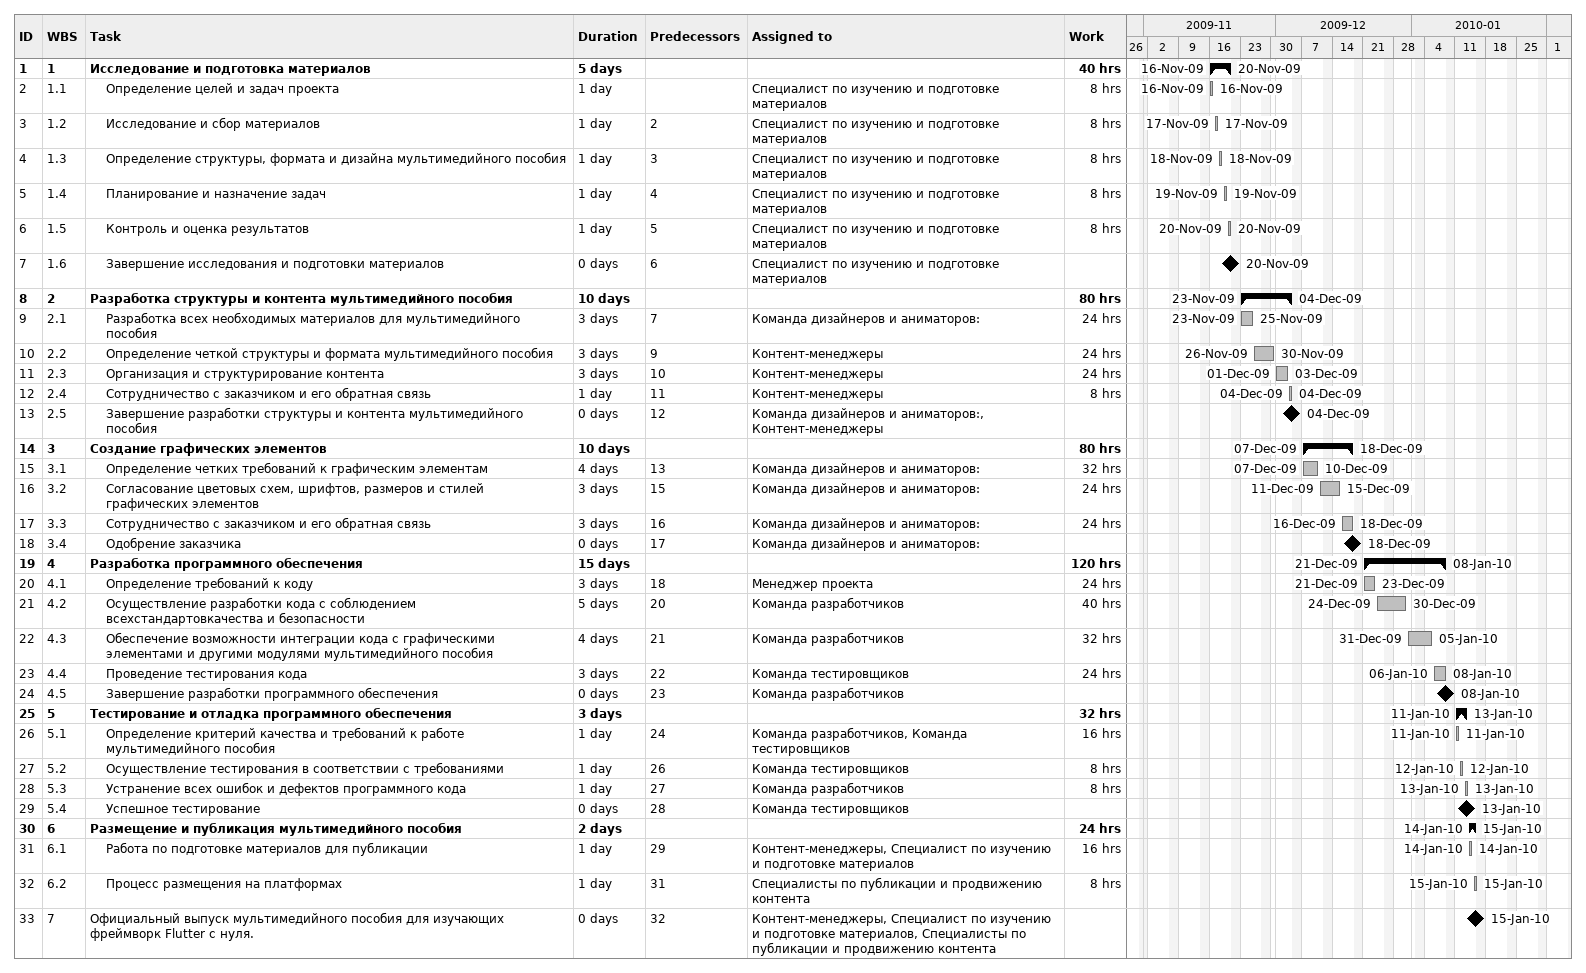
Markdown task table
| ID | WBS | Task | Duration | Start | Finish | Predecessors | Resources | Work (h) |
|---|---|---|---|---|---|---|---|---|
| 1 | 1 | **Исследование и подготовка материалов** | 5d | 2009-11-16 | 2009-11-20 |  |  | 40 |
| 2 | 1.1 | Определение целей и задач проекта | 1d | 2009-11-16 | 2009-11-16 |  | Специалист по изучению и подготовке материалов | 8 |
| 3 | 1.2 | Исследование и сбор материалов | 1d | 2009-11-17 | 2009-11-17 | 2 | Специалист по изучению и подготовке материалов | 8 |
| 4 | 1.3 | Определение структуры, формата и дизайна мультимедийного пособия | 1d | 2009-11-18 | 2009-11-18 | 3 | Специалист по изучению и подготовке материалов | 8 |
| 5 | 1.4 | Планирование и назначение задач | 1d | 2009-11-19 | 2009-11-19 | 4 | Специалист по изучению и подготовке материалов | 8 |
| 6 | 1.5 | Контроль и оценка результатов | 1d | 2009-11-20 | 2009-11-20 | 5 | Специалист по изучению и подготовке материалов | 8 |
| 7 | 1.6 | Завершение исследования и подготовки материалов | 0d | 2009-11-20 | 2009-11-20 | 6 | Специалист по изучению и подготовке материалов |  |
| 8 | 2 | **Разработка структуры и контента мультимедийного пособия** | 10d | 2009-11-23 | 2009-12-04 |  |  | 80 |
| 9 | 2.1 | Разработка всех необходимых материалов для мультимедийного пособия | 3d | 2009-11-23 | 2009-11-25 | 7 | Команда дизайнеров и аниматоров: | 24 |
| 10 | 2.2 | Определение четкой структуры и формата мультимедийного пособия | 3d | 2009-11-26 | 2009-11-30 | 9 | Контент-менеджеры | 24 |
| 11 | 2.3 | Организация и структурирование контента | 3d | 2009-12-01 | 2009-12-03 | 10 | Контент-менеджеры | 24 |
| 12 | 2.4 | Сотрудничество с заказчиком и его обратная связь | 1d | 2009-12-04 | 2009-12-04 | 11 | Контент-менеджеры | 8 |
| 13 | 2.5 | Завершение разработки структуры и контента мультимедийного пособия | 0d | 2009-12-04 | 2009-12-04 | 12 | Команда дизайнеров и аниматоров:, Контент-менеджеры |  |
| 14 | 3 | **Создание графических элементов** | 10d | 2009-12-07 | 2009-12-18 |  |  | 80 |
| 15 | 3.1 | Определение четких требований к графическим элементам | 4d | 2009-12-07 | 2009-12-10 | 13 | Команда дизайнеров и аниматоров: | 32 |
| 16 | 3.2 | Согласование цветовых схем, шрифтов, размеров и стилей графических элементов | 3d | 2009-12-11 | 2009-12-15 | 15 | Команда дизайнеров и аниматоров: | 24 |
| 17 | 3.3 | Сотрудничество с заказчиком и его обратная связь | 3d | 2009-12-16 | 2009-12-18 | 16 | Команда дизайнеров и аниматоров: | 24 |
| 18 | 3.4 | Одобрение заказчика | 0d | 2009-12-18 | 2009-12-18 | 17 | Команда дизайнеров и аниматоров: |  |
| 19 | 4 | **Разработка программного обеспечения** | 15d | 2009-12-21 | 2010-01-08 |  |  | 120 |
| 20 | 4.1 | Определение требований к коду | 3d | 2009-12-21 | 2009-12-23 | 18 | Менеджер проекта | 24 |
| 21 | 4.2 | Осуществление разработки кода с соблюдением всехстандартовкачества и безопасности | 5d | 2009-12-24 | 2009-12-30 | 20 | Команда разработчиков | 40 |
| 22 | 4.3 | Обеспечение возможности интеграции кода с графическими элементами и другими модулями мультимедийного пособия | 4d | 2009-12-31 | 2010-01-05 | 21 | Команда разработчиков | 32 |
| 23 | 4.4 | Проведение тестирования кода | 3d | 2010-01-06 | 2010-01-08 | 22 | Команда тестировщиков | 24 |
| 24 | 4.5 | Завершение разработки программного обеспечения | 0d | 2010-01-08 | 2010-01-08 | 23 | Команда разработчиков |  |
| 25 | 5 | **Тестирование и отладка программного обеспечения** | 3d | 2010-01-11 | 2010-01-13 |  |  | 32 |
| 26 | 5.1 | Определение критерий качества и требований к работе мультимедийного пособия | 1d | 2010-01-11 | 2010-01-11 | 24 | Команда разработчиков, Команда тестировщиков | 16 |
| 27 | 5.2 | Осуществление тестирования в соответствии с требованиями | 1d | 2010-01-12 | 2010-01-12 | 26 | Команда тестировщиков | 8 |
| 28 | 5.3 | Устранение всех ошибок и дефектов программного кода | 1d | 2010-01-13 | 2010-01-13 | 27 | Команда разработчиков | 8 |
| 29 | 5.4 | Успешное тестирование | 0d | 2010-01-13 | 2010-01-13 | 28 | Команда тестировщиков |  |
| 30 | 6 | **Размещение и публикация мультимедийного пособия** | 2d | 2010-01-14 | 2010-01-15 |  |  | 24 |
| 31 | 6.1 | Работа по подготовке материалов для публикации | 1d | 2010-01-14 | 2010-01-14 | 29 | Контент-менеджеры, Специалист по изучению и подготовке материалов | 16 |
| 32 | 6.2 | Процесс размещения на платформах | 1d | 2010-01-15 | 2010-01-15 | 31 | Специалисты по публикации и продвижению контента | 8 |
| 33 | 7 | Официальный выпуск мультимедийного пособия для изучающих фреймворк Flutter с нуля. | 0d | 2010-01-15 | 2010-01-15 | 32 | Контент-менеджеры, Специалист по изучению и подготовке материалов, Специалисты по публикации и продвижению контента |  |
